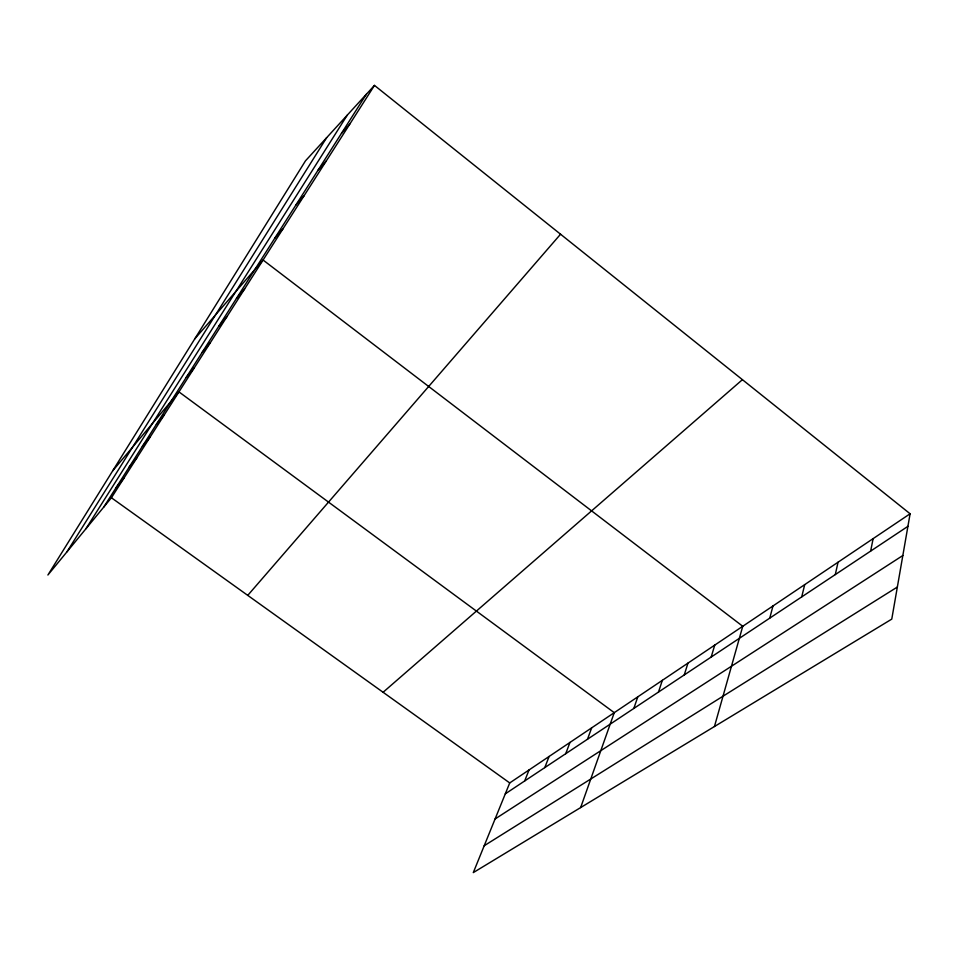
<?xml version="1.0" encoding="UTF-8"?>
<svg xmlns="http://www.w3.org/2000/svg" width="958" height="958" viewBox="0 0 958 958"><rect width="100%" height="100%" fill="white"/><g stroke="black" fill="none" stroke-linecap="round" stroke-linejoin="round"><path stroke-width="1.44" d="M910.1 513.775L891.766 619.119L473.288 872.606L509.728 782.937L910.1 513.775L374.47 85.394L305.494 160.824L47.9 575.016L111.415 497.765L374.47 85.394M870.642 551.101L873.133 538.624M835.292 574.584L838.046 562.214M801.714 596.906L804.708 584.631M769.765 618.126L772.974 605.959M714.452 726.523L742.749 626.281L263.067 260.025L194.702 338.964M711.183 657.056L714.74 645.105M684.251 674.947L687.964 663.116M658.493 692.059L662.337 680.336M633.825 708.441L637.788 696.849M580.656 807.57L614.258 712.668L178.954 391.894L112.721 470.797M587.505 739.229L591.661 727.852M565.723 753.695L569.962 742.438M544.791 767.597L549.102 756.461M524.661 780.974L529.044 769.957M66.976 551.808L326.606 137.736M85.945 528.744L347.251 115.164M103.715 507.129L366.291 94.327M116.074 487.706L123.833 478.293M128.947 467.468L136.766 458.02M142.359 446.38L150.238 436.908M156.346 424.382L164.285 414.886M186.235 377.404L194.27 367.884M202.21 352.293L210.293 342.772M218.939 325.983L227.058 316.475M236.482 298.417L244.625 288.933M247.751 595.373L560.55 234.219M274.826 238.123L283.029 228.722M295.854 205.072L304.069 195.755M318.032 170.201L326.247 160.98M341.479 133.342L349.682 124.253M383.092 692.275L742.414 379.667M505.297 793.847L907.909 526.337M495.082 818.97L902.831 555.52M484.209 845.734L897.347 587.038M111.415 497.765L509.728 782.937"/></g></svg>
